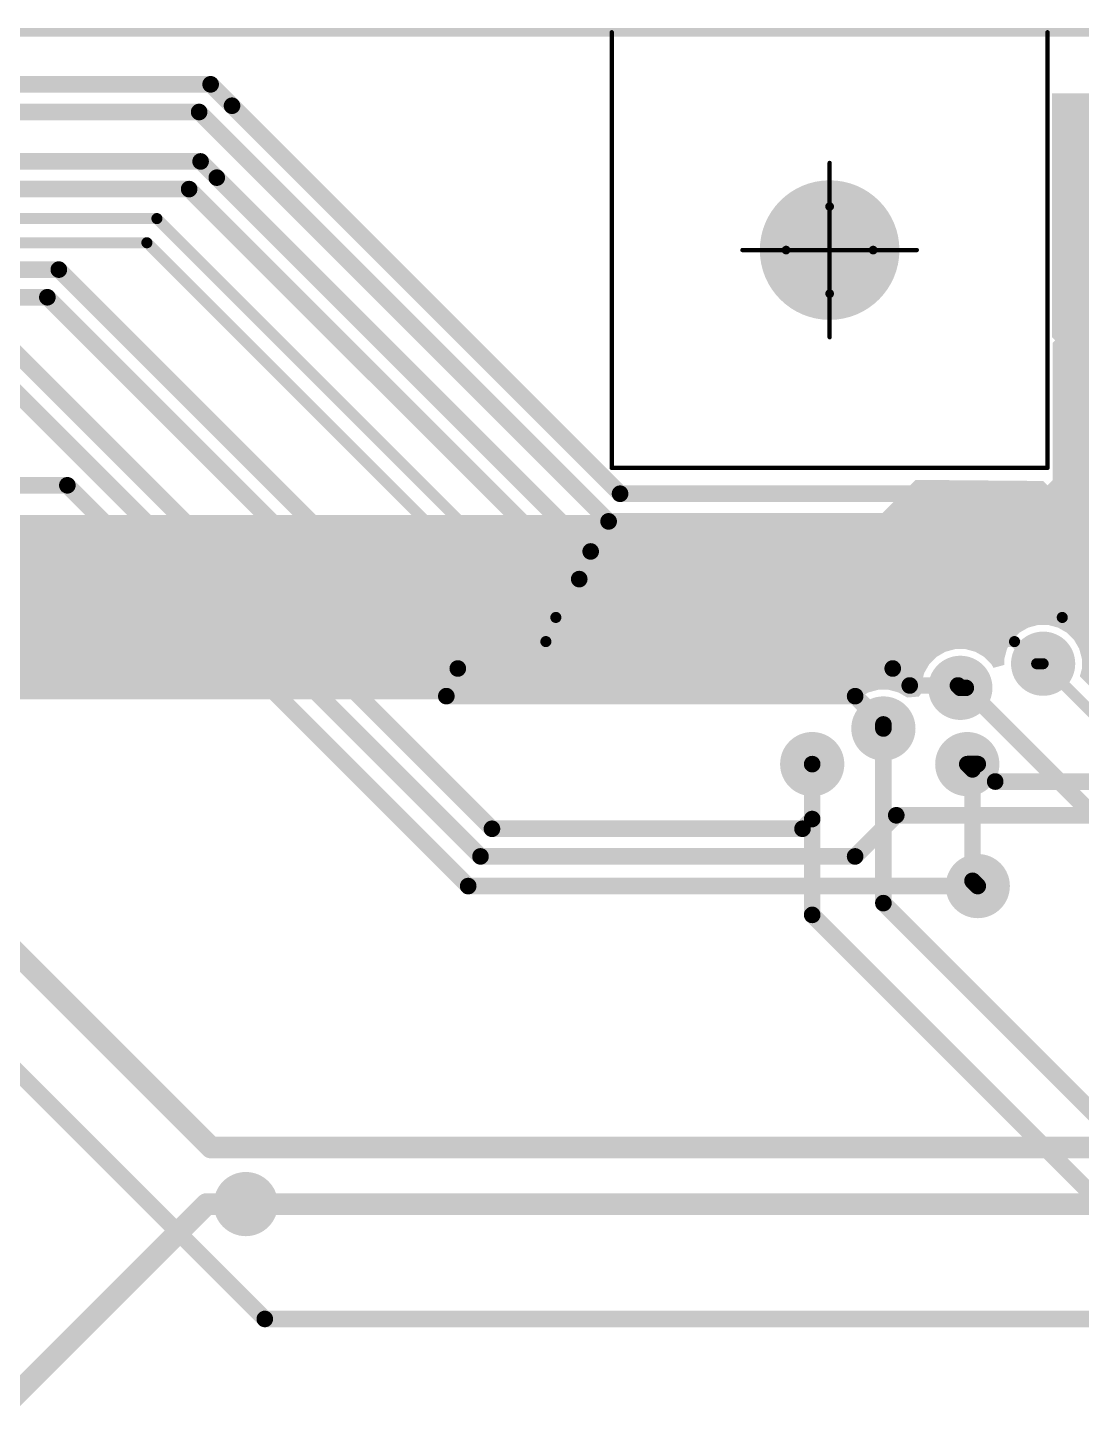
# Model space of a CAD drawing. Header units: inches. Extents: x 0 to 220, y -79 to 15.
# Drawn here: x 181.6 to 205.77, y -31.95 to 0.1 of the extents above; entities that cross this region are included whole.
import ezdxf

# ---------------------------------------------------------------- set-up
doc = ezdxf.new("R2010")
doc.units = ezdxf.units.IN
for name, color, linetype in [('Bottom Layer- Bottom', 5, 'Continuous'), ('Bottom Solder- Bot Mask', 6, 'Continuous'), ('Mechanical 1- Top Assy', 6, 'Continuous'), ('Mechanical 4- Help', 56, 'Continuous'), ('Multi-Layer', 9, 'Continuous'), ('Top Layer- Top', 1, 'Continuous'), ('Top Overlay- Top Silk', 2, 'Continuous'), ('Top Solder- Top Mask', 216, 'Continuous')]:
    doc.layers.add(name, color=color, linetype=linetype)

msp = doc.modelspace()

# ---------------------------------------------------------------- hatches: boundary and pattern name
at = {"layer": 'Bottom Layer- Bottom'}
h = msp.add_hatch(color=5, dxfattribs=at)
h.paths.add_polyline_path([(219, -19.9), (216.043, -19.9), (215.904, -19.719), (215.904, -19.481), (215.842, -19.251), (215.723, -19.045), (215.555, -18.877), (215.349, -18.758), (215.244, -18.729), (215.244, -18.471), (215.349, -18.442), (215.555, -18.323), (215.723, -18.155), (215.842, -17.949), (215.904, -17.719), (215.904, -17.481), (215.842, -17.251), (215.723, -17.045), (215.555, -16.877), (215.349, -16.758), (215.244, -16.729), (215.244, -16.471), (215.349, -16.442), (215.555, -16.323), (215.723, -16.155), (215.842, -15.949), (215.904, -15.719), (215.904, -15.481), (215.842, -15.251), (215.723, -15.045), (215.555, -14.877), (215.349, -14.758), (215.244, -14.729), (215.244, -14.471), (215.349, -14.442), (215.555, -14.323), (215.723, -14.155), (215.842, -13.949), (215.904, -13.719), (215.904, -13.481), (215.842, -13.251), (215.723, -13.045), (215.555, -12.877), (215.349, -12.758), (215.244, -12.729), (215.244, -12.471), (215.349, -12.442), (215.555, -12.323), (215.723, -12.155), (215.842, -11.949), (215.904, -11.719), (215.904, -11.481), (215.842, -11.251), (215.723, -11.045), (215.555, -10.877), (215.349, -10.758), (215.244, -10.729), (215.244, -10.471), (215.349, -10.442), (215.555, -10.323), (215.723, -10.155), (215.842, -9.949), (215.902, -9.727), (215, -9.727), (215, -9.473), (215.902, -9.473), (215.842, -9.251), (215.723, -9.045), (215.555, -8.877), (215.349, -8.758), (215.244, -8.729), (215.244, -8.471), (215.349, -8.442), (215.555, -8.323), (215.723, -8.155), (215.842, -7.949), (215.904, -7.719), (215.904, -7.481), (215.842, -7.251), (215.723, -7.045), (215.555, -6.877), (215.349, -6.758), (215.119, -6.696), (214.881, -6.696), (214.651, -6.758), (214.445, -6.877), (214.277, -7.045), (214.158, -7.251), (214.154, -7.265), (213.904, -7.232), (213.904, -6.696), (213.127, -6.696), (213.127, -7.6), (213, -7.6), (213, -7.727), (212.096, -7.727), (212.096, -8.504), (212.632, -8.504), (212.665, -8.754), (212.651, -8.758), (212.445, -8.877), (212.277, -9.045), (212.158, -9.251), (212.096, -9.481), (212.096, -9.719), (212.158, -9.949), (212.277, -10.155), (212.445, -10.323), (212.651, -10.442), (212.756, -10.471), (212.756, -10.729), (212.651, -10.758), (212.445, -10.877), (212.277, -11.045), (212.158, -11.251), (212.096, -11.481), (212.096, -11.719), (212.158, -11.949), (212.277, -12.155), (212.445, -12.323), (212.651, -12.442), (212.756, -12.471), (212.756, -12.729), (212.651, -12.758), (212.445, -12.877), (212.277, -13.045), (212.158, -13.251), (212.098, -13.473), (213, -13.473), (213, -13.727), (212.098, -13.727), (212.158, -13.949), (212.277, -14.155), (212.445, -14.323), (212.651, -14.442), (212.756, -14.471), (212.756, -14.729), (212.651, -14.758), (212.445, -14.877), (212.277, -15.045), (212.158, -15.251), (212.096, -15.481), (212.096, -15.719), (212.158, -15.949), (212.277, -16.155), (212.445, -16.323), (212.651, -16.442), (212.756, -16.471), (212.756, -16.729), (212.651, -16.758), (212.445, -16.877), (212.277, -17.045), (212.158, -17.251), (212.098, -17.473), (213, -17.473), (213, -17.727), (212.098, -17.727), (212.158, -17.949), (212.277, -18.155), (212.445, -18.323), (212.651, -18.442), (212.756, -18.471), (212.756, -18.729), (212.651, -18.758), (212.445, -18.877), (212.277, -19.045), (212.158, -19.251), (212.096, -19.481), (212.096, -19.719), (211.957, -19.9), (210.075, -19.9), (208.888, -18.713), (208.888, -18.095), (208.859, -17.947), (208.775, -17.821), (205.742, -14.788), (205.789, -14.613), (205.789, -14.378), (205.728, -14.152), (205.611, -13.95), (205.446, -13.784), (205.243, -13.667), (205.017, -13.606), (204.783, -13.606), (204.557, -13.667), (204.354, -13.784), (204.189, -13.95), (204.072, -14.152), (204.011, -14.378), (204.011, -14.523), (203.761, -14.59), (203.711, -14.504), (203.546, -14.338), (203.343, -14.221), (203.117, -14.16), (202.883, -14.16), (202.657, -14.221), (202.454, -14.338), (202.289, -14.504), (202.172, -14.706), (202.111, -14.932), (202.111, -15.167), (202.047, -15.25), (201.78, -15.271), (201.577, -15.154), (201.351, -15.093), (201.117, -15.093), (200.891, -15.154), (200.688, -15.271), (200.645, -15.314), (173.267, -15.314), (173.25, -15.269), (173.2, -15.319), (137.185, -15.294), (137.081, -15.044), (137.123, -15.002), (137.209, -14.852), (137.243, -14.727), (135.957, -14.727), (135.991, -14.852), (136.077, -15.002), (136.118, -15.043), (136.015, -15.293), (72.63, -15.248), (72.523, -15.002), (72.609, -14.852), (72.643, -14.727), (71.357, -14.727), (71.391, -14.852), (71.477, -15.002), (71.369, -15.247), (32.221, -15.219), (32.221, -11.1), (132.031, -11.1), (132.048, -11.109), (132.214, -11.154), (132.386, -11.154), (132.552, -11.109), (132.569, -11.1), (173.3, -11.1), (173.321, -11.079), (179.327, -11.079), (179.846, -11.598), (179.846, -11.612), (179.891, -11.778), (179.977, -11.927), (180.098, -12.049), (180.248, -12.135), (180.414, -12.179), (180.586, -12.179), (180.752, -12.135), (180.902, -12.049), (181.023, -11.927), (181.109, -11.778), (181.154, -11.612), (181.154, -11.439), (181.124, -11.329), (181.208, -11.165), (181.286, -11.079), (201.171, -11.079), (201.975, -10.275), (204.878, -10.3), (204.9, -10.3), (205, -10.4), (205.12, -10.28), (205.12, -10.166), (205.12, -7.13), (205.179, -7.071), (205.1, -6.992), (205.1, -1.4), (219, -1.4)])
h.paths.add_polyline_path([(212.873, -6.696), (212.096, -6.696), (212.096, -7.473), (212.873, -7.473)], flags=0)
h.paths.add_polyline_path([(166.682, -11.657), (166.682, -12.173), (167.198, -12.173), (167.165, -12.048), (167.078, -11.898), (166.957, -11.777), (166.808, -11.691)], flags=0)
h.paths.add_polyline_path([(166.428, -11.657), (166.303, -11.691), (166.154, -11.777), (166.032, -11.898), (165.946, -12.048), (165.912, -12.173), (166.428, -12.173)], flags=0)
h.paths.add_polyline_path([(63.527, -12.357), (63.527, -12.873), (64.043, -12.873), (64.009, -12.748), (63.923, -12.598), (63.802, -12.477), (63.652, -12.391)], flags=0)
h.paths.add_polyline_path([(63.273, -12.357), (63.148, -12.391), (62.998, -12.477), (62.877, -12.598), (62.791, -12.748), (62.757, -12.873), (63.273, -12.873)], flags=0)
h.paths.add_polyline_path([(43.527, -12.383), (43.527, -12.899), (44.043, -12.899), (44.009, -12.773), (43.923, -12.624), (43.802, -12.502), (43.652, -12.416)], flags=0)
h.paths.add_polyline_path([(43.273, -12.383), (43.148, -12.416), (42.998, -12.502), (42.877, -12.624), (42.791, -12.773), (42.757, -12.899), (43.273, -12.899)], flags=0)
h.paths.add_polyline_path([(159.927, -12.408), (159.927, -12.924), (160.443, -12.924), (160.409, -12.798), (160.323, -12.649), (160.202, -12.527), (160.052, -12.441)], flags=0)
h.paths.add_polyline_path([(159.673, -12.408), (159.548, -12.441), (159.398, -12.527), (159.277, -12.649), (159.191, -12.798), (159.157, -12.924), (159.673, -12.924)], flags=0)
h.paths.add_polyline_path([(167.198, -12.427), (166.682, -12.427), (166.682, -12.943), (166.808, -12.909), (166.957, -12.823), (167.078, -12.702), (167.165, -12.552)], flags=0)
h.paths.add_polyline_path([(166.428, -12.427), (165.912, -12.427), (165.946, -12.552), (166.032, -12.702), (166.154, -12.823), (166.303, -12.909), (166.428, -12.943)], flags=0)
h.paths.add_polyline_path([(130.627, -12.557), (130.627, -13.073), (131.143, -13.073), (131.109, -12.948), (131.023, -12.798), (130.902, -12.677), (130.752, -12.591)], flags=0)
h.paths.add_polyline_path([(130.373, -12.557), (130.248, -12.591), (130.098, -12.677), (129.977, -12.798), (129.891, -12.948), (129.857, -13.073), (130.373, -13.073)], flags=0)
h.paths.add_polyline_path([(156.527, -12.657), (156.527, -13.173), (157.043, -13.173), (157.009, -13.048), (156.923, -12.898), (156.802, -12.777), (156.652, -12.691)], flags=0)
h.paths.add_polyline_path([(156.273, -12.657), (156.148, -12.691), (155.998, -12.777), (155.877, -12.898), (155.791, -13.048), (155.757, -13.173), (156.273, -13.173)], flags=0)
h.paths.add_polyline_path([(59.227, -12.745), (59.227, -13.261), (59.743, -13.261), (59.709, -13.136), (59.623, -12.987), (59.502, -12.865), (59.352, -12.779)], flags=0)
h.paths.add_polyline_path([(58.973, -12.745), (58.848, -12.779), (58.698, -12.865), (58.577, -12.987), (58.491, -13.136), (58.457, -13.261), (58.973, -13.261)], flags=0)
h.paths.add_polyline_path([(39.927, -12.745), (39.927, -13.261), (40.443, -13.261), (40.409, -13.136), (40.323, -12.987), (40.202, -12.865), (40.052, -12.779)], flags=0)
h.paths.add_polyline_path([(39.673, -12.745), (39.548, -12.779), (39.398, -12.865), (39.277, -12.987), (39.191, -13.136), (39.157, -13.261), (39.673, -13.261)], flags=0)
h.paths.add_polyline_path([(64.043, -13.127), (63.527, -13.127), (63.527, -13.643), (63.652, -13.609), (63.802, -13.523), (63.923, -13.402), (64.009, -13.252)], flags=0)
h.paths.add_polyline_path([(63.273, -13.127), (62.757, -13.127), (62.791, -13.252), (62.877, -13.402), (62.998, -13.523), (63.148, -13.609), (63.273, -13.643)], flags=0)
h.paths.add_polyline_path([(44.043, -13.153), (43.527, -13.153), (43.527, -13.669), (43.652, -13.635), (43.802, -13.549), (43.923, -13.427), (44.009, -13.278)], flags=0)
h.paths.add_polyline_path([(43.273, -13.153), (42.757, -13.153), (42.791, -13.278), (42.877, -13.427), (42.998, -13.549), (43.148, -13.635), (43.273, -13.669)], flags=0)
h.paths.add_polyline_path([(160.443, -13.178), (159.927, -13.178), (159.927, -13.694), (160.052, -13.66), (160.202, -13.574), (160.323, -13.452), (160.409, -13.303)], flags=0)
h.paths.add_polyline_path([(159.673, -13.178), (159.157, -13.178), (159.191, -13.303), (159.277, -13.452), (159.398, -13.574), (159.548, -13.66), (159.673, -13.694)], flags=0)
h.paths.add_polyline_path([(131.143, -13.327), (130.627, -13.327), (130.627, -13.843), (130.752, -13.809), (130.902, -13.723), (131.023, -13.602), (131.109, -13.452)], flags=0)
h.paths.add_polyline_path([(130.373, -13.327), (129.857, -13.327), (129.891, -13.452), (129.977, -13.602), (130.098, -13.723), (130.248, -13.809), (130.373, -13.843)], flags=0)
h.paths.add_polyline_path([(209.504, -5.334), (209.27, -5.334), (209.044, -5.395), (208.841, -5.512), (208.676, -5.677), (208.559, -5.88), (208.498, -6.106), (208.498, -6.213), (208.427, -6.372), (208.267, -6.444), (208.16, -6.444), (207.934, -6.505), (207.731, -6.622), (207.566, -6.787), (207.449, -6.99), (207.388, -7.216), (207.388, -7.45), (207.449, -7.676), (207.566, -7.879), (207.731, -8.045), (207.889, -8.135), (207.889, -12.977), (207.918, -13.126), (208.002, -13.252), (208.259, -13.509), (208.189, -13.58), (208.072, -13.782), (208.011, -14.008), (208.011, -14.243), (208.072, -14.469), (208.189, -14.671), (208.354, -14.837), (208.557, -14.954), (208.783, -15.014), (209.017, -15.014), (209.243, -14.954), (209.446, -14.837), (209.611, -14.671), (209.728, -14.469), (209.789, -14.243), (209.789, -14.008), (209.749, -13.86), (209.913, -13.741), (209.971, -13.721), (210.157, -13.828), (210.383, -13.889), (210.617, -13.889), (210.843, -13.828), (211.046, -13.711), (211.211, -13.546), (211.328, -13.343), (211.389, -13.117), (211.389, -12.883), (211.328, -12.657), (211.211, -12.454), (211.046, -12.289), (210.953, -12.235), (210.953, -7.336), (210.953, -7.336), (210.919, -7.162), (210.82, -7.015), (210.249, -6.443), (210.276, -6.34), (210.276, -6.106), (210.216, -5.88), (210.099, -5.677), (209.933, -5.512), (209.73, -5.395)], flags=0)
h.paths.add_polyline_path([(157.043, -13.427), (156.527, -13.427), (156.527, -13.943), (156.652, -13.909), (156.802, -13.823), (156.923, -13.702), (157.009, -13.552)], flags=0)
h.paths.add_polyline_path([(156.273, -13.427), (155.757, -13.427), (155.791, -13.552), (155.877, -13.702), (155.998, -13.823), (156.148, -13.909), (156.273, -13.943)], flags=0)
h.paths.add_polyline_path([(59.743, -13.515), (59.227, -13.515), (59.227, -14.031), (59.352, -13.998), (59.502, -13.911), (59.623, -13.79), (59.709, -13.641)], flags=0)
h.paths.add_polyline_path([(58.973, -13.515), (58.457, -13.515), (58.491, -13.641), (58.577, -13.79), (58.698, -13.911), (58.848, -13.998), (58.973, -14.031)], flags=0)
h.paths.add_polyline_path([(40.443, -13.515), (39.927, -13.515), (39.927, -14.031), (40.052, -13.998), (40.202, -13.911), (40.323, -13.79), (40.409, -13.641)], flags=0)
h.paths.add_polyline_path([(39.673, -13.515), (39.157, -13.515), (39.191, -13.641), (39.277, -13.79), (39.398, -13.911), (39.548, -13.998), (39.673, -14.031)], flags=0)
h.paths.add_polyline_path([(98.327, -13.657), (98.327, -14.173), (98.843, -14.173), (98.809, -14.048), (98.723, -13.898), (98.602, -13.777), (98.452, -13.691)], flags=0)
h.paths.add_polyline_path([(98.073, -13.657), (97.948, -13.691), (97.798, -13.777), (97.677, -13.898), (97.591, -14.048), (97.557, -14.173), (98.073, -14.173)], flags=0)
h.paths.add_polyline_path([(136.727, -13.957), (136.727, -14.473), (137.243, -14.473), (137.209, -14.348), (137.123, -14.198), (137.002, -14.077), (136.852, -13.991)], flags=0)
h.paths.add_polyline_path([(136.473, -13.957), (136.348, -13.991), (136.198, -14.077), (136.077, -14.198), (135.991, -14.348), (135.957, -14.473), (136.473, -14.473)], flags=0)
h.paths.add_polyline_path([(72.127, -13.957), (72.127, -14.473), (72.643, -14.473), (72.609, -14.348), (72.523, -14.198), (72.402, -14.077), (72.252, -13.991)], flags=0)
h.paths.add_polyline_path([(71.873, -13.957), (71.748, -13.991), (71.598, -14.077), (71.477, -14.198), (71.391, -14.348), (71.357, -14.473), (71.873, -14.473)], flags=0)
h.paths.add_polyline_path([(98.843, -14.427), (98.327, -14.427), (98.327, -14.943), (98.452, -14.909), (98.602, -14.823), (98.723, -14.702), (98.809, -14.552)], flags=0)
h.paths.add_polyline_path([(98.073, -14.427), (97.557, -14.427), (97.591, -14.552), (97.677, -14.702), (97.798, -14.823), (97.948, -14.909), (98.073, -14.943)], flags=0)
h = msp.add_hatch(color=7, dxfattribs=at)
edge = h.paths.add_edge_path()
edge.add_arc((200, -5), 1.5, 0, 360)
h = msp.add_hatch(color=7, dxfattribs=at)
edge = h.paths.add_edge_path()
edge.add_arc((204.9, -14.495), 0.635, 0, 360)
h = msp.add_hatch(color=7, dxfattribs=at)
edge = h.paths.add_edge_path()
edge.add_arc((203, -15.049), 0.635, 0, 360)
h = msp.add_hatch(color=7, dxfattribs=at)
edge = h.paths.add_edge_path()
edge.add_arc((201.234, -15.982), 0.635, 0, 360)
h = msp.add_hatch(color=7, dxfattribs=at)
edge = h.paths.add_edge_path()
edge.add_arc((199.6, -16.8), 0.635, 0, 360)
h = msp.add_hatch(color=7, dxfattribs=at)
edge = h.paths.add_edge_path()
edge.add_arc((203.159, -16.8), 0.635, 0, 360)
h = msp.add_hatch(color=7, dxfattribs=at)
edge = h.paths.add_edge_path()
edge.add_arc((203.4, -19.6), 0.635, 0, 360)
h = msp.add_hatch(color=7, dxfattribs=at)
edge = h.paths.add_edge_path()
edge.add_arc((186.6, -26.9), 0.635, 0, 360)
at = {"layer": 'Bottom Solder- Bot Mask'}
h = msp.add_hatch(color=7, dxfattribs=at)
edge = h.paths.add_edge_path()
edge.add_arc((200, -5), 1.602, 0, 360)
h = msp.add_hatch(color=7, dxfattribs=at)
edge = h.paths.add_edge_path()
edge.add_arc((204.9, -14.495), 0.737, 0, 360)
h = msp.add_hatch(color=7, dxfattribs=at)
edge = h.paths.add_edge_path()
edge.add_arc((203, -15.049), 0.737, 0, 360)
h = msp.add_hatch(color=7, dxfattribs=at)
edge = h.paths.add_edge_path()
edge.add_arc((201.234, -15.982), 0.737, 0, 360)
h = msp.add_hatch(color=7, dxfattribs=at)
edge = h.paths.add_edge_path()
edge.add_arc((199.6, -16.8), 0.737, 0, 360)
h = msp.add_hatch(color=7, dxfattribs=at)
edge = h.paths.add_edge_path()
edge.add_arc((203.159, -16.8), 0.737, 0, 360)
h = msp.add_hatch(color=7, dxfattribs=at)
edge = h.paths.add_edge_path()
edge.add_arc((203.4, -19.6), 0.737, 0, 360)
h = msp.add_hatch(color=7, dxfattribs=at)
edge = h.paths.add_edge_path()
edge.add_arc((186.6, -26.9), 0.737, 0, 360)
at = {"layer": 'Multi-Layer'}
h = msp.add_hatch(color=9, dxfattribs=at)
edge = h.paths.add_edge_path()
edge.add_arc((200, -5), 1.5, 0, 360)
at = {"layer": 'Top Layer- Top'}
h = msp.add_hatch(color=7, dxfattribs=at)
edge = h.paths.add_edge_path()
edge.add_arc((200, -5), 1.5, 0, 360)
h = msp.add_hatch(color=7, dxfattribs=at)
edge = h.paths.add_edge_path()
edge.add_arc((204.9, -14.495), 0.635, 0, 360)
h = msp.add_hatch(color=7, dxfattribs=at)
edge = h.paths.add_edge_path()
edge.add_arc((203, -15.049), 0.635, 0, 360)
h = msp.add_hatch(color=7, dxfattribs=at)
edge = h.paths.add_edge_path()
edge.add_arc((201.234, -15.982), 0.635, 0, 360)
h = msp.add_hatch(color=7, dxfattribs=at)
edge = h.paths.add_edge_path()
edge.add_arc((199.6, -16.8), 0.635, 0, 360)
h = msp.add_hatch(color=7, dxfattribs=at)
edge = h.paths.add_edge_path()
edge.add_arc((203.159, -16.8), 0.635, 0, 360)
h = msp.add_hatch(color=7, dxfattribs=at)
edge = h.paths.add_edge_path()
edge.add_arc((203.4, -19.6), 0.635, 0, 360)
h = msp.add_hatch(color=7, dxfattribs=at)
edge = h.paths.add_edge_path()
edge.add_arc((186.6, -26.9), 0.635, 0, 360)
at = {"layer": 'Top Solder- Top Mask'}
h = msp.add_hatch(color=7, dxfattribs=at)
edge = h.paths.add_edge_path()
edge.add_arc((200, -5), 1.602, 0, 360)
h = msp.add_hatch(color=7, dxfattribs=at)
edge = h.paths.add_edge_path()
edge.add_arc((204.9, -14.495), 0.737, 0, 360)
h = msp.add_hatch(color=7, dxfattribs=at)
edge = h.paths.add_edge_path()
edge.add_arc((203, -15.049), 0.737, 0, 360)
h = msp.add_hatch(color=7, dxfattribs=at)
edge = h.paths.add_edge_path()
edge.add_arc((201.234, -15.982), 0.737, 0, 360)
h = msp.add_hatch(color=7, dxfattribs=at)
edge = h.paths.add_edge_path()
edge.add_arc((199.6, -16.8), 0.737, 0, 360)
h = msp.add_hatch(color=7, dxfattribs=at)
edge = h.paths.add_edge_path()
edge.add_arc((203.159, -16.8), 0.737, 0, 360)
h = msp.add_hatch(color=7, dxfattribs=at)
edge = h.paths.add_edge_path()
edge.add_arc((203.4, -19.6), 0.737, 0, 360)
h = msp.add_hatch(color=7, dxfattribs=at)
edge = h.paths.add_edge_path()
edge.add_arc((186.6, -26.9), 0.737, 0, 360)

# ---------------------------------------------------------------- linework, layer by layer
at = {"layer": 'Bottom Layer- Bottom'}
for points in [[(204.9, -14.495, 0.254, 0.254, 0), (208.5, -18.095, 0.254, 0.254, 0)], [(203, -15.049, 0.381, 0.381, 0), (203.125, -15.049, 0.381, 0.381, 0)], [(203.125, -15.049, 0.381, 0.381, 0), (207.175, -19.1, 0.381, 0.381, 0)], [(201.234, -19.991, 0.381, 0.381, 0), (201.234, -15.982, 0.381, 0.381, 0)], [(199.6, -20.261, 0.381, 0.381, 0), (199.6, -16.8, 0.381, 0.381, 0)], [(203.159, -16.8, 0.381, 0.381, 0), (203.279, -16.921, 0.381, 0.381, 0)], [(203.279, -19.479, 0.381, 0.381, 0), (203.279, -16.921, 0.381, 0.381, 0)], [(203.279, -19.479, 0.381, 0.381, 0), (203.4, -19.6, 0.381, 0.381, 0)], [(201.234, -19.991, 0.381, 0.381, 0), (211.443, -30.2, 0.381, 0.381, 0)], [(199.6, -20.261, 0.381, 0.381, 0), (207.75, -28.411, 0.381, 0.381, 0)], [(180.9, -31.7, 0.5, 0.5, 0), (185.7, -26.9, 0.5, 0.5, 0)], [(185.7, -26.9, 0.5, 0.5, 0), (186.6, -26.9, 0.5, 0.5, 0)]]:
    msp.add_lwpolyline(points, format="xyseb", dxfattribs=at)
for points in [[(204.836, -14.495, 0.127, 0.127, 1), (204.963, -14.495, 0.127, 0.127, 1)], [(202.905, -15.049, 0.191, 0.191, 1), (203.095, -15.049, 0.191, 0.191, 1)], [(203.029, -15.049, 0.191, 0.191, 1), (203.22, -15.049, 0.191, 0.191, 1)], [(203.029, -15.049, 0.191, 0.191, 1), (203.22, -15.049, 0.191, 0.191, 1)], [(201.139, -15.982, 0.191, 0.191, 1), (201.329, -15.982, 0.191, 0.191, 1)], [(199.505, -16.8, 0.191, 0.191, 1), (199.695, -16.8, 0.191, 0.191, 1)], [(203.064, -16.8, 0.191, 0.191, 1), (203.254, -16.8, 0.191, 0.191, 1)], [(203.184, -16.921, 0.191, 0.191, 1), (203.375, -16.921, 0.191, 0.191, 1)], [(203.184, -16.921, 0.191, 0.191, 1), (203.375, -16.921, 0.191, 0.191, 1)], [(203.184, -19.479, 0.191, 0.191, 1), (203.375, -19.479, 0.191, 0.191, 1)], [(203.184, -19.479, 0.191, 0.191, 1), (203.375, -19.479, 0.191, 0.191, 1)], [(203.305, -19.6, 0.191, 0.191, 1), (203.495, -19.6, 0.191, 0.191, 1)], [(201.139, -19.991, 0.191, 0.191, 1), (201.329, -19.991, 0.191, 0.191, 1)], [(201.139, -19.991, 0.191, 0.191, 1), (201.329, -19.991, 0.191, 0.191, 1)], [(199.505, -20.261, 0.191, 0.191, 1), (199.695, -20.261, 0.191, 0.191, 1)], [(199.505, -20.261, 0.191, 0.191, 1), (199.695, -20.261, 0.191, 0.191, 1)], [(185.575, -26.9, 0.25, 0.25, 1), (185.825, -26.9, 0.25, 0.25, 1)], [(185.575, -26.9, 0.25, 0.25, 1), (185.825, -26.9, 0.25, 0.25, 1)], [(186.475, -26.9, 0.25, 0.25, 1), (186.725, -26.9, 0.25, 0.25, 1)]]:
    msp.add_lwpolyline(points, format="xyseb", close=True, dxfattribs=at)
at = {"layer": 'Mechanical 1- Top Assy'}
msp.add_lwpolyline([(0, 0, 0.2, 0.2, 0), (220, 0, 0.2, 0.2, 0)], format="xyseb", dxfattribs=at)
at = {"layer": 'Mechanical 4- Help'}
for points in [[(195, 0, 0.1, 0.1, 0), (195, -10, 0.1, 0.1, 0)], [(205, -10, 0.1, 0.1, 0), (205, 0, 0.1, 0.1, 0)], [(200, -3, 0.1, 0.1, 0), (200, -7, 0.1, 0.1, 0)], [(198, -5, 0.1, 0.1, 0), (202, -5, 0.1, 0.1, 0)], [(195, -10, 0.1, 0.1, 0), (205, -10, 0.1, 0.1, 0)]]:
    msp.add_lwpolyline(points, format="xyseb", dxfattribs=at)
for points in [[(194.975, 0, 0.05, 0.05, 1), (195.025, 0, 0.05, 0.05, 1)], [(204.975, 0, 0.05, 0.05, 1), (205.025, 0, 0.05, 0.05, 1)], [(199.975, -3, 0.05, 0.05, 1), (200.025, -3, 0.05, 0.05, 1)], [(197.975, -5, 0.05, 0.05, 1), (198.025, -5, 0.05, 0.05, 1)], [(201.975, -5, 0.05, 0.05, 1), (202.025, -5, 0.05, 0.05, 1)], [(199.975, -7, 0.05, 0.05, 1), (200.025, -7, 0.05, 0.05, 1)], [(194.975, -10, 0.05, 0.05, 1), (195.025, -10, 0.05, 0.05, 1)], [(194.975, -10, 0.05, 0.05, 1), (195.025, -10, 0.05, 0.05, 1)], [(204.975, -10, 0.05, 0.05, 1), (205.025, -10, 0.05, 0.05, 1)], [(204.975, -10, 0.05, 0.05, 1), (205.025, -10, 0.05, 0.05, 1)]]:
    msp.add_lwpolyline(points, format="xyseb", close=True, dxfattribs=at)
at = {"layer": 'Top Layer- Top'}
for points in [[(44.268, -1.195, 0.381, 0.381, 0), (185.793, -1.195, 0.381, 0.381, 0)], [(185.793, -1.195, 0.381, 0.381, 0), (186.284, -1.686, 0.381, 0.381, 0)], [(186.284, -1.686, 0.381, 0.381, 0), (186.284, -1.686, 0.381, 0.381, 0)], [(186.284, -1.686, 0.381, 0.381, 0), (195.191, -10.593, 0.381, 0.381, 0)], [(44.531, -1.83, 0.381, 0.381, 0), (185.53, -1.83, 0.381, 0.381, 0)], [(185.53, -1.83, 0.381, 0.381, 0), (194.928, -11.228, 0.381, 0.381, 0)], [(61.602, -2.965, 0.381, 0.381, 0), (185.563, -2.965, 0.381, 0.381, 0)], [(185.563, -2.965, 0.381, 0.381, 0), (185.935, -3.337, 0.381, 0.381, 0)], [(185.935, -3.337, 0.381, 0.381, 0), (194.516, -11.918, 0.381, 0.381, 0)], [(185.935, -3.337, 0.381, 0.381, 0), (185.935, -3.337, 0.381, 0.381, 0)], [(61.865, -3.6, 0.381, 0.381, 0), (185.3, -3.6, 0.381, 0.381, 0)], [(185.3, -3.6, 0.381, 0.381, 0), (194.253, -12.553, 0.381, 0.381, 0)], [(185.3, -3.6, 0.381, 0.381, 0), (185.3, -3.6, 0.381, 0.381, 0)], [(97.363, -4.277, 0.254, 0.254, 0), (184.56, -4.277, 0.254, 0.254, 0)], [(184.56, -4.277, 0.254, 0.254, 0), (193.717, -13.433, 0.254, 0.254, 0)], [(103.209, -4.831, 0.254, 0.254, 0), (184.331, -4.831, 0.254, 0.254, 0)], [(184.331, -4.831, 0.254, 0.254, 0), (193.487, -13.987, 0.254, 0.254, 0)], [(130.623, -5.448, 0.381, 0.381, 0), (182.309, -5.448, 0.381, 0.381, 0)], [(182.309, -5.448, 0.381, 0.381, 0), (191.466, -14.605, 0.381, 0.381, 0)], [(130.886, -6.083, 0.381, 0.381, 0), (182.046, -6.083, 0.381, 0.381, 0)], [(182.046, -6.083, 0.381, 0.381, 0), (191.203, -15.24, 0.381, 0.381, 0)], [(181.154, -7.188, 0.381, 0.381, 0), (192.25, -18.284, 0.381, 0.381, 0)], [(180.891, -7.823, 0.381, 0.381, 0), (191.987, -18.919, 0.381, 0.381, 0)], [(177.2, -10.4, 0.381, 0.381, 0), (182.505, -10.4, 0.381, 0.381, 0)], [(182.505, -10.4, 0.381, 0.381, 0), (191.705, -19.6, 0.381, 0.381, 0)], [(195.191, -10.593, 0.381, 0.381, 0), (206.609, -10.593, 0.381, 0.381, 0)], [(194.928, -11.228, 0.381, 0.381, 0), (206.872, -11.228, 0.381, 0.381, 0)], [(194.516, -11.918, 0.381, 0.381, 0), (207.145, -11.918, 0.381, 0.381, 0)], [(194.253, -12.553, 0.381, 0.381, 0), (209.832, -12.553, 0.381, 0.381, 0)], [(193.717, -13.433, 0.254, 0.254, 0), (205.34, -13.433, 0.254, 0.254, 0)], [(205.34, -13.433, 0.254, 0.254, 0), (206.032, -14.125, 0.254, 0.254, 0)], [(193.487, -13.987, 0.254, 0.254, 0), (204.243, -13.987, 0.254, 0.254, 0)], [(204.243, -13.987, 0.254, 0.254, 0), (204.751, -14.495, 0.254, 0.254, 0)], [(191.466, -14.605, 0.381, 0.381, 0), (201.449, -14.605, 0.381, 0.381, 0)], [(201.449, -14.605, 0.381, 0.381, 0), (201.839, -14.995, 0.381, 0.381, 0)], [(204.751, -14.495, 0.254, 0.254, 0), (204.9, -14.495, 0.254, 0.254, 0)], [(191.203, -15.24, 0.381, 0.381, 0), (200.585, -15.24, 0.381, 0.381, 0)], [(200.585, -15.24, 0.381, 0.381, 0), (201.234, -15.889, 0.381, 0.381, 0)], [(201.839, -14.995, 0.381, 0.381, 0), (202.946, -14.995, 0.381, 0.381, 0)], [(202.946, -14.995, 0.381, 0.381, 0), (203, -15.049, 0.381, 0.381, 0)], [(201.234, -15.982, 0.381, 0.381, 0), (201.234, -15.889, 0.381, 0.381, 0)], [(199.6, -18.061, 0.381, 0.381, 0), (199.6, -16.8, 0.381, 0.381, 0)], [(203.159, -16.8, 0.381, 0.381, 0), (203.399, -16.8, 0.381, 0.381, 0)], [(203.399, -16.8, 0.381, 0.381, 0), (203.799, -17.2, 0.381, 0.381, 0)], [(203.799, -17.2, 0.381, 0.381, 0), (206.9, -17.2, 0.381, 0.381, 0)], [(199.377, -18.284, 0.381, 0.381, 0), (199.6, -18.061, 0.381, 0.381, 0)], [(200.585, -18.919, 0.381, 0.381, 0), (201.53, -17.975, 0.381, 0.381, 0)], [(201.53, -17.975, 0.381, 0.381, 0), (211.374, -17.975, 0.381, 0.381, 0)], [(192.25, -18.284, 0.381, 0.381, 0), (199.377, -18.284, 0.381, 0.381, 0)], [(176.1, -18.6, 0.381, 0.381, 0), (187.037, -29.537, 0.381, 0.381, 0)], [(191.987, -18.919, 0.381, 0.381, 0), (200.585, -18.919, 0.381, 0.381, 0)], [(191.705, -19.6, 0.381, 0.381, 0), (203.4, -19.6, 0.381, 0.381, 0)], [(180.8, -20.6, 0.5, 0.5, 0), (185.8, -25.6, 0.5, 0.5, 0)], [(185.8, -25.6, 0.5, 0.5, 0), (209.7, -25.6, 0.5, 0.5, 0)], [(186.6, -26.9, 0.5, 0.5, 0), (213, -26.9, 0.5, 0.5, 0)], [(187.037, -29.537, 0.381, 0.381, 0), (216.863, -29.537, 0.381, 0.381, 0)]]:
    msp.add_lwpolyline(points, format="xyseb", dxfattribs=at)
for points in [[(185.698, -1.195, 0.191, 0.191, 1), (185.889, -1.195, 0.191, 0.191, 1)], [(185.698, -1.195, 0.191, 0.191, 1), (185.889, -1.195, 0.191, 0.191, 1)], [(186.189, -1.686, 0.191, 0.191, 1), (186.379, -1.686, 0.191, 0.191, 1)], [(186.189, -1.686, 0.191, 0.191, 1), (186.379, -1.686, 0.191, 0.191, 1)], [(186.189, -1.686, 0.191, 0.191, 1), (186.379, -1.686, 0.191, 0.191, 1)], [(186.189, -1.686, 0.191, 0.191, 1), (186.379, -1.686, 0.191, 0.191, 1)], [(185.435, -1.83, 0.191, 0.191, 1), (185.625, -1.83, 0.191, 0.191, 1)], [(185.435, -1.83, 0.191, 0.191, 1), (185.625, -1.83, 0.191, 0.191, 1)], [(185.468, -2.965, 0.191, 0.191, 1), (185.658, -2.965, 0.191, 0.191, 1)], [(185.468, -2.965, 0.191, 0.191, 1), (185.658, -2.965, 0.191, 0.191, 1)], [(185.84, -3.337, 0.191, 0.191, 1), (186.03, -3.337, 0.191, 0.191, 1)], [(185.84, -3.337, 0.191, 0.191, 1), (186.03, -3.337, 0.191, 0.191, 1)], [(185.84, -3.337, 0.191, 0.191, 1), (186.03, -3.337, 0.191, 0.191, 1)], [(185.84, -3.337, 0.191, 0.191, 1), (186.03, -3.337, 0.191, 0.191, 1)], [(185.205, -3.6, 0.191, 0.191, 1), (185.395, -3.6, 0.191, 0.191, 1)], [(185.205, -3.6, 0.191, 0.191, 1), (185.395, -3.6, 0.191, 0.191, 1)], [(185.205, -3.6, 0.191, 0.191, 1), (185.395, -3.6, 0.191, 0.191, 1)], [(185.205, -3.6, 0.191, 0.191, 1), (185.395, -3.6, 0.191, 0.191, 1)], [(184.497, -4.277, 0.127, 0.127, 1), (184.624, -4.277, 0.127, 0.127, 1)], [(184.497, -4.277, 0.127, 0.127, 1), (184.624, -4.277, 0.127, 0.127, 1)], [(184.267, -4.831, 0.127, 0.127, 1), (184.394, -4.831, 0.127, 0.127, 1)], [(184.267, -4.831, 0.127, 0.127, 1), (184.394, -4.831, 0.127, 0.127, 1)], [(182.214, -5.448, 0.191, 0.191, 1), (182.405, -5.448, 0.191, 0.191, 1)], [(182.214, -5.448, 0.191, 0.191, 1), (182.405, -5.448, 0.191, 0.191, 1)], [(181.951, -6.083, 0.191, 0.191, 1), (182.142, -6.083, 0.191, 0.191, 1)], [(181.951, -6.083, 0.191, 0.191, 1), (182.142, -6.083, 0.191, 0.191, 1)], [(182.41, -10.4, 0.191, 0.191, 1), (182.6, -10.4, 0.191, 0.191, 1)], [(182.41, -10.4, 0.191, 0.191, 1), (182.6, -10.4, 0.191, 0.191, 1)], [(195.095, -10.593, 0.191, 0.191, 1), (195.286, -10.593, 0.191, 0.191, 1)], [(195.095, -10.593, 0.191, 0.191, 1), (195.286, -10.593, 0.191, 0.191, 1)], [(194.832, -11.228, 0.191, 0.191, 1), (195.023, -11.228, 0.191, 0.191, 1)], [(194.832, -11.228, 0.191, 0.191, 1), (195.023, -11.228, 0.191, 0.191, 1)], [(194.421, -11.918, 0.191, 0.191, 1), (194.611, -11.918, 0.191, 0.191, 1)], [(194.421, -11.918, 0.191, 0.191, 1), (194.611, -11.918, 0.191, 0.191, 1)], [(194.158, -12.553, 0.191, 0.191, 1), (194.348, -12.553, 0.191, 0.191, 1)], [(194.158, -12.553, 0.191, 0.191, 1), (194.348, -12.553, 0.191, 0.191, 1)], [(193.653, -13.433, 0.127, 0.127, 1), (193.78, -13.433, 0.127, 0.127, 1)], [(193.653, -13.433, 0.127, 0.127, 1), (193.78, -13.433, 0.127, 0.127, 1)], [(205.276, -13.433, 0.127, 0.127, 1), (205.403, -13.433, 0.127, 0.127, 1)], [(205.276, -13.433, 0.127, 0.127, 1), (205.403, -13.433, 0.127, 0.127, 1)], [(193.424, -13.987, 0.127, 0.127, 1), (193.551, -13.987, 0.127, 0.127, 1)], [(193.424, -13.987, 0.127, 0.127, 1), (193.551, -13.987, 0.127, 0.127, 1)], [(204.18, -13.987, 0.127, 0.127, 1), (204.307, -13.987, 0.127, 0.127, 1)], [(204.18, -13.987, 0.127, 0.127, 1), (204.307, -13.987, 0.127, 0.127, 1)], [(191.371, -14.605, 0.191, 0.191, 1), (191.561, -14.605, 0.191, 0.191, 1)], [(191.371, -14.605, 0.191, 0.191, 1), (191.561, -14.605, 0.191, 0.191, 1)], [(201.353, -14.605, 0.191, 0.191, 1), (201.544, -14.605, 0.191, 0.191, 1)], [(201.353, -14.605, 0.191, 0.191, 1), (201.544, -14.605, 0.191, 0.191, 1)], [(204.688, -14.495, 0.127, 0.127, 1), (204.815, -14.495, 0.127, 0.127, 1)], [(204.688, -14.495, 0.127, 0.127, 1), (204.815, -14.495, 0.127, 0.127, 1)], [(204.836, -14.495, 0.127, 0.127, 1), (204.963, -14.495, 0.127, 0.127, 1)], [(191.108, -15.24, 0.191, 0.191, 1), (191.298, -15.24, 0.191, 0.191, 1)], [(191.108, -15.24, 0.191, 0.191, 1), (191.298, -15.24, 0.191, 0.191, 1)], [(200.49, -15.24, 0.191, 0.191, 1), (200.681, -15.24, 0.191, 0.191, 1)], [(200.49, -15.24, 0.191, 0.191, 1), (200.681, -15.24, 0.191, 0.191, 1)], [(201.743, -14.995, 0.191, 0.191, 1), (201.934, -14.995, 0.191, 0.191, 1)], [(201.743, -14.995, 0.191, 0.191, 1), (201.934, -14.995, 0.191, 0.191, 1)], [(202.85, -14.995, 0.191, 0.191, 1), (203.041, -14.995, 0.191, 0.191, 1)], [(202.85, -14.995, 0.191, 0.191, 1), (203.041, -14.995, 0.191, 0.191, 1)], [(202.905, -15.049, 0.191, 0.191, 1), (203.095, -15.049, 0.191, 0.191, 1)], [(201.139, -15.889, 0.191, 0.191, 1), (201.329, -15.889, 0.191, 0.191, 1)], [(201.139, -15.889, 0.191, 0.191, 1), (201.329, -15.889, 0.191, 0.191, 1)], [(201.139, -15.982, 0.191, 0.191, 1), (201.329, -15.982, 0.191, 0.191, 1)], [(199.505, -16.8, 0.191, 0.191, 1), (199.695, -16.8, 0.191, 0.191, 1)], [(203.064, -16.8, 0.191, 0.191, 1), (203.254, -16.8, 0.191, 0.191, 1)], [(203.304, -16.8, 0.191, 0.191, 1), (203.495, -16.8, 0.191, 0.191, 1)], [(203.304, -16.8, 0.191, 0.191, 1), (203.495, -16.8, 0.191, 0.191, 1)], [(203.704, -17.2, 0.191, 0.191, 1), (203.895, -17.2, 0.191, 0.191, 1)], [(203.704, -17.2, 0.191, 0.191, 1), (203.895, -17.2, 0.191, 0.191, 1)], [(199.505, -18.061, 0.191, 0.191, 1), (199.695, -18.061, 0.191, 0.191, 1)], [(199.505, -18.061, 0.191, 0.191, 1), (199.695, -18.061, 0.191, 0.191, 1)], [(201.434, -17.975, 0.191, 0.191, 1), (201.625, -17.975, 0.191, 0.191, 1)], [(201.434, -17.975, 0.191, 0.191, 1), (201.625, -17.975, 0.191, 0.191, 1)], [(192.155, -18.284, 0.191, 0.191, 1), (192.345, -18.284, 0.191, 0.191, 1)], [(192.155, -18.284, 0.191, 0.191, 1), (192.345, -18.284, 0.191, 0.191, 1)], [(199.282, -18.284, 0.191, 0.191, 1), (199.472, -18.284, 0.191, 0.191, 1)], [(199.282, -18.284, 0.191, 0.191, 1), (199.472, -18.284, 0.191, 0.191, 1)], [(191.892, -18.919, 0.191, 0.191, 1), (192.082, -18.919, 0.191, 0.191, 1)], [(191.892, -18.919, 0.191, 0.191, 1), (192.082, -18.919, 0.191, 0.191, 1)], [(200.49, -18.919, 0.191, 0.191, 1), (200.68, -18.919, 0.191, 0.191, 1)], [(200.49, -18.919, 0.191, 0.191, 1), (200.68, -18.919, 0.191, 0.191, 1)], [(191.609, -19.6, 0.191, 0.191, 1), (191.8, -19.6, 0.191, 0.191, 1)], [(191.609, -19.6, 0.191, 0.191, 1), (191.8, -19.6, 0.191, 0.191, 1)], [(203.305, -19.6, 0.191, 0.191, 1), (203.495, -19.6, 0.191, 0.191, 1)], [(185.675, -25.6, 0.25, 0.25, 1), (185.925, -25.6, 0.25, 0.25, 1)], [(185.675, -25.6, 0.25, 0.25, 1), (185.925, -25.6, 0.25, 0.25, 1)], [(186.475, -26.9, 0.25, 0.25, 1), (186.725, -26.9, 0.25, 0.25, 1)], [(186.942, -29.537, 0.191, 0.191, 1), (187.132, -29.537, 0.191, 0.191, 1)], [(186.942, -29.537, 0.191, 0.191, 1), (187.132, -29.537, 0.191, 0.191, 1)]]:
    msp.add_lwpolyline(points, format="xyseb", close=True, dxfattribs=at)
at = {"layer": 'Top Overlay- Top Silk'}
for points in [[(200, -4, 0.2, 0.2, 0), (200, -6, 0.2, 0.2, 0)], [(199, -5, 0.2, 0.2, 0), (201, -5, 0.2, 0.2, 0)]]:
    msp.add_lwpolyline(points, format="xyseb", dxfattribs=at)
for points in [[(199.95, -4, 0.1, 0.1, 1), (200.05, -4, 0.1, 0.1, 1)], [(198.95, -5, 0.1, 0.1, 1), (199.05, -5, 0.1, 0.1, 1)], [(200.95, -5, 0.1, 0.1, 1), (201.05, -5, 0.1, 0.1, 1)], [(199.95, -6, 0.1, 0.1, 1), (200.05, -6, 0.1, 0.1, 1)]]:
    msp.add_lwpolyline(points, format="xyseb", close=True, dxfattribs=at)

doc.saveas('drawing.dxf')
